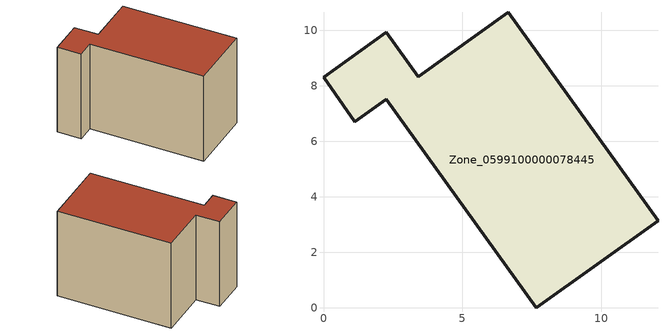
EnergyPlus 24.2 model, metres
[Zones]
Zone_0599100000078445
 floor ground (C_G): 12.04,3.13 7.65,0 2.26,7.52 1.13,6.71 0,8.3 2.26,9.92 3.4,8.33 6.65,10.65 z0
 wall outside (C_F): 3.4,8.33 2.26,9.92 0,8.3 1.13,6.71 2.26,7.52 7.65,0 12.04,3.13 6.65,10.65 3.4,8.33 z0:7.51
 roof outside (C_R): 12.04,3.13 6.65,10.65 3.4,8.33 2.26,9.92 0,8.3 1.13,6.71 2.26,7.52 7.65,0 z7.51
[BUILDING]
Pand.0599100000078445: North Axis=0; Terrain=City; Loads Convergence Tolerance Value=0.04; Temperature Convergence Tolerance Value=0.4; Solar Distribution=FullExterior; Maximum Number of Warmup Days=25; Minimum Number of Warmup Days=1
[Site:Location]
Rotterdam.The.Hague.AP_ZH_NLD Design_Conditions: Latitude=51.96; Longitude=4.45; Time Zone=1; Elevation=-4.5
[SITE:GROUNDTEMPERATURE:BUILDINGSURFACE]
18, 18, 18, 18, 18, 18, 18, 18, 18, 18, 18, 18
[MATERIAL] Thermal Absorptance=0.9; Solar Absorptance=0.7; Visible Absorptance=0.7
Name | Roughness | Thickness | Conductivity | Density | Specific Heat
G.TI.1975-1991 | MediumSmooth | 0.15 | 0.288461 | 540 | 1210
F.TI.1975-1991 | Rough | 0.3 | 0.230769 | 1920 | 840
R.TI.1975-1991 | MediumRough | 0.2 | 0.153846 | 1500 | 1000
[CONSTRUCTION]
C_G: G.TI.1975-1991
C_F: F.TI.1975-1991
C_R: R.TI.1975-1991
[ZONE]
Zone_0599100000078445: Type=1; Multiplier=1; Ceiling Height=Autocalculate; Volume=Autocalculate; Floor Area=autocalculate; Part of Total Floor Area=Yes
[ZONEINFILTRATION:DESIGNFLOWRATE]
Infil_Zone_0599100000078445: Zone or ZoneList or Space or SpaceList=Zone_0599100000078445; Schedule=AlwaysOn; Design Flow Rate Calculation Method=Flow/Area; Flow Rate per Floor Area=0.003; Constant Term Coefficient=1; Temperature Term Coefficient=0; Velocity Term Coefficient=0; Velocity Squared Term Coefficient=0
[HVACTEMPLATE:ZONE:IDEALLOADSAIRSYSTEM]
Zone_0599100000078445: Maximum Heating Supply Air Temperature=50; Minimum Cooling Supply Air Temperature=13; Maximum Heating Supply Air Humidity Ratio=0.0156; Minimum Cooling Supply Air Humidity Ratio=0.0077; Heating Limit=NoLimit; Cooling Limit=NoLimit; Dehumidification Control Type=ConstantSensibleHeatRatio; Cooling Sensible Heat Ratio=0.7; Dehumidification Setpoint=60; Humidification Control Type=None; Humidification Setpoint=30; Outdoor Air Method=None; Outdoor Air Flow Rate per Person=0.00944; Outdoor Air Flow Rate per Zone Floor Area=0; Outdoor Air Flow Rate per Zone=0; Demand Controlled Ventilation Type=None; Outdoor Air Economizer Type=NoEconomizer; Heat Recovery Type=None; Sensible Heat Recovery Effectiveness=0.7; Latent Heat Recovery Effectiveness=0.65
[ZONECONTROL:THERMOSTAT]
ThermostatControl_Zone_0599100000078445: Zone or ZoneList=Zone_0599100000078445; Control Type Schedule=DualSetpointControlType; Control 1=Thermostat_Zone_0599100000078445; Temperature Difference Between Cutout And Setpoint=0
[THERMOSTATSETPOINT:DUALSETPOINT]
Thermostat_Zone_0599100000078445: Heating Setpoint Temperature Schedule=HeatingSetpoint_Zone_0599100000078445; Cooling Setpoint Temperature Schedule=CoolingSetpoint_Zone_0599100000078445
[SCHEDULE:COMPACT]
HeatingSetpoint_Zone_0599100000078445: Through: 12/31, For: AllDays, Until: 24:00, 21
CoolingSetpoint_Zone_0599100000078445: Through: 12/31, For: AllDays, Until: 24:00, 24
DualSetpointControlType: Through: 12/31, For: AllDays, Until: 24:00, 4
AlwaysOn: Through: 12/31, For: AllDays, Until: 24:00, 1
